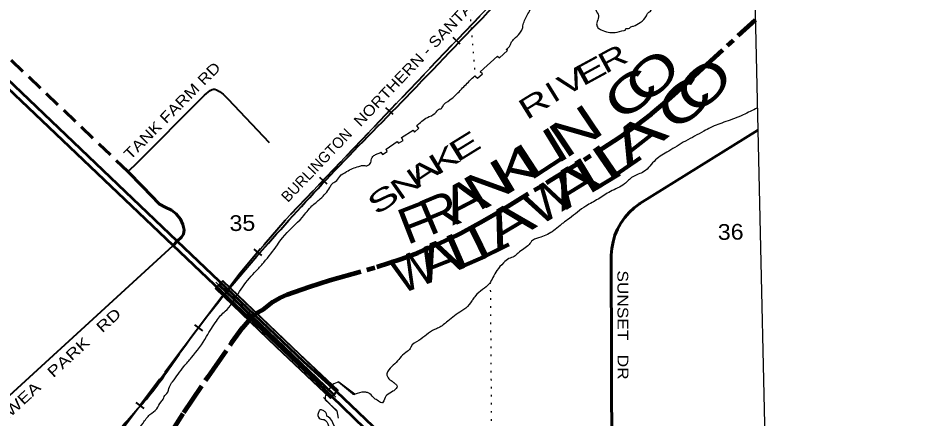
# Model space of a CAD drawing. Header units: feet. Extents: x 245918 to 509309, y -547785 to -360805.
# Drawn here: x 499267 to 509309, y -465644 to -461175 of the extents above; entities that cross this region are included whole.
import ezdxf
from ezdxf.enums import TextEntityAlignment as Align

# ---------------------------------------------------------------- set-up
doc = ezdxf.new("R2010")
doc.units = ezdxf.units.FT
doc.header["$LTSCALE"] = 60
for name, pattern in [('DOTTED', [1.5, 0.3, -1.2]), ('LONG_DASH_SHORT_DASH', [9.9, 6, -1.2, 1.5, -1.2]), ('LONG_DASHED', [7.5, 6, -1.5]), ('MEDIUM_DASHED', [4.5, 3, -1.5])]:
    doc.linetypes.add(name, pattern=pattern)
for name, color, linetype, lineweight in [('11', 7, 'LONG_DASH_SHORT_DASH', 60), ('20', 7, 'Continuous', 35), ('26', 7, 'Continuous', 40), ('27', 7, 'Continuous', 13), ('29', 7, 'Continuous', 25), ('34', 7, 'Continuous', 25), ('39', 7, 'Continuous', 13), ('4', 7, 'Continuous', 13), ('53', 7, 'DOTTED', 40), ('57', 7, 'Continuous', 13), ('63', 7, 'Continuous', 25), ('7', 7, 'DOTTED', 13)]:
    doc.layers.add(name, color=color, linetype=linetype, lineweight=lineweight)
for name, color, linetype in [('12', 7, 'Continuous'), ('30', 7, 'Continuous'), ('41', 7, 'Continuous')]:
    doc.layers.add(name, color=color, linetype=linetype)

msp = doc.modelspace()

# ---------------------------------------------------------------- linework, layer by layer
at = {"layer": '11'}
msp.add_lwpolyline([(500916.97, -465897.84), (501117.31, -465584.25), (501387.67, -465185.86), (501653.29, -464801.01), (501771.22, -464636.85), (501884.11, -464504.7), (501918.51, -464475.2), (502002.06, -464430.16), (502111.34, -464346.25), (502189.95, -464300.77), (502269.92, -464266.12), (502517.54, -464179), (502744.72, -464105.88), (503270.27, -463956.34), (503545.64, -463867.65), (503729.01, -463797.98), (503900.46, -463725.61), (504076.54, -463642.71), (504208.84, -463577.34), (504457.76, -463443.1), (504656.81, -463324.26), (505214.37, -462984.54), (505728.69, -462670.35), (505983.45, -462508.31), (506165.79, -462377.71), (506335.41, -462245.11), (506520.37, -462088.98), (506617.58, -462002.42), (506864.81, -461775.15), (507494.77, -461195.03)], dxfattribs=at)
at = {"layer": '20'}
for points in [[(500997.07, -463716.25), (499076.05, -461885.98), (497921.19, -460785.67)], [(504525.62, -466974.53), (502823.51, -465352.82), (502455.64, -465017.99), (501044.48, -463669.86), (497985.18, -460747.22)], [(504467.99, -467037.03), (503628.76, -466237.44), (502771.9, -465407.24), (500997.07, -463716.25)]]:
    msp.add_lwpolyline(points, dxfattribs=at)
at = {"layer": '26'}
for points in [[(505872.89, -466189.23), (505891.48, -466166.87), (505885.47, -463823.85), (505891.8, -463748.78), (505905.95, -463674.78), (505927.75, -463602.66), (505956.97, -463533.22), (505993.29, -463467.21), (506036.31, -463405.37), (506085.56, -463348.35), (506140.49, -463296.8), (506200.52, -463251.27), (506203.7, -463249.13), (507522.42, -462429)], [(500493.71, -462890.48), (500657.43, -463059.04), (500846.2, -463253.41), (500910.17, -463290.11), (500980.54, -463322.07), (501033.32, -463362.46), (501079.89, -463421.49), (501106.28, -463480.51), (501119.77, -463543.58), (501114.53, -463589.48), (501092.41, -463622.97), (501044.48, -463669.86), (500997.07, -463716.25)]]:
    msp.add_lwpolyline(points, dxfattribs=at)
at = {"layer": '29'}
for points in [[(500493.71, -462890.48), (500565.52, -462824.71), (501348.38, -462037.1), (501412.42, -461985.03), (501434.74, -461972.85), (501446.91, -461970.82), (501463.14, -461970.82), (501482.2, -461979.8), (501515.9, -461997.21), (501556.48, -462027.67), (501609.62, -462078.75), (502069.76, -462567.84)], [(496876.15, -466327.66), (496983.49, -466335.91), (497770.2, -466325.07), (497852.83, -466318.14), (497966.4, -466297.03), (498094.44, -466261.97), (498300.84, -466165.09), (498455.99, -466047.24), (500997.07, -463716.25)]]:
    msp.add_lwpolyline(points, dxfattribs=at)
at = {"layer": '34', "lineweight": 13}
msp.add_lwpolyline([(505826.98, -459684.88), (505658.47, -459848.95), (502245.39, -463435.86), (501972.95, -463755.05), (501745.99, -464025.07), (501483.98, -464364.21), (501119.74, -464848.22), (500085.64, -466228.86)], dxfattribs=at)
at = {"layer": '34'}
msp.add_spline([(497832.19, -467100.07), (498102.7, -467176.09), (498409.7, -467176.09), (498596.37, -467165.25), (498945.9, -467089.24), (499162.96, -467020.4), (499537.21, -466820.1), (500002.84, -466403.6), (500354.86, -465837.83), (500722.26, -465404.64), (501081.97, -464905.16), (502061.36, -463691.08), (502803.94, -462878.94), (503651.17, -462007.26), (504639.67, -460981.94), (505319.35, -460309.91), (505751.05, -459865.09), (506069.71, -459552.01), (506426.17, -459301.42), (506889.04, -459041.49), (507432.65, -458691.75)], degree=3, dxfattribs=at)
at = {"layer": '39'}
for p, q in [((502701.27, -465378.66), (502776.12, -465272.87)), ((502844.54, -465240.1), (502997.84, -465371.07)), ((503026.88, -465376.92), (502846.87, -465242.77)), ((502675.71, -465414.64), (502825.1, -465566.16)), ((502824.23, -465562.26), (502838.66, -465644.14))]:
    msp.add_line(p, q, dxfattribs=at)
for points in [[(504365.02, -461820.52), (504395.31, -461848.09), (504448.5, -461798.9), (504422, -461777.35), (504617.18, -461603), (504639.6, -461620.6), (504728.25, -461538.61), (504714.03, -461528.87)], [(503316.25, -462675.77), (503332.77, -462699.52), (503386.28, -462666.37), (503373.03, -462641.55), (503496.41, -462553.86), (503512.88, -462575.61), (503564.43, -462544.51), (503547.72, -462510.73), (503674.48, -462427.99), (503690.99, -462451.74), (503738.25, -462406.67), (503716.86, -462382.02)], [(502824.23, -465562.26), (502823.54, -465559.5), (502692.56, -465440.07)]]:
    msp.add_lwpolyline(points, dxfattribs=at)
for centre, major_axis, start_param, end_param in [((502897.14, -465437.81), (121.32, 164.72), 0.89481426, 1.2678494), ((502897.12, -465437.79), (121.32, 164.72), 1.91240211, 2.21674627), ((503017.76, -465349.58), (17.83, 24.21), 2.9816294, 4.11612793)]:
    msp.add_ellipse(centre, major_axis=major_axis, ratio=1, start_param=start_param, end_param=end_param, dxfattribs=at)
for points in [[(504714.03, -461528.87), (504759.21, -461479.84), (504774.54, -461443.42), (504803.95, -461408.73), (504864.89, -461345.35), (504894.12, -461300.64), (504901.39, -461262.38), (504918.3, -461203.87), (504980.12, -461082.29), (505012.44, -460991.38), (505017.72, -460953.15), (505009.23, -460929.26), (505006.08, -460871.13), (505037.23, -460822.38), (505114.77, -460684.43), (505118.59, -460674.32), (505149.89, -460633.59), (505210.58, -460545.18), (505272.66, -460456.49), (505379.09, -460354.49), (505521, -460217.02), (505596.38, -460137.2), (505698.38, -460044.07), (505764.9, -459977.56), (505960.02, -459773.57), (506097.49, -459658.27), (506230.53, -459551.84), (506452.25, -459405.5), (506549.81, -459343.41), (506594.16, -459330.11), (506625.2, -459303.5), (506757.15, -459221.77), (506830.8, -459192.24), (506934.01, -459136.05), (506969.67, -459113.28), (506997.04, -459076.63), (507092.34, -459026.6), (507305.17, -458934.15), (507444.51, -458860.83)], [(507461.51, -459623.07), (507329.67, -459675.94), (507194.3, -459728.76), (507059.08, -459789.59), (507003.68, -459828.8), (506888.98, -459913.31), (506859.14, -459925.93), (506688.82, -460037.61), (506604, -460111.49), (506502.99, -460177.68), (506405.52, -460219.72), (506320.25, -460269.54), (506183.64, -460362.5), (506074.82, -460438.87), (506035.61, -460485.78), (506029.79, -460495.92), (505926.21, -460636.38), (505877.1, -460689.5), (505805.11, -460803.27), (505739.63, -460942.97), (505707.31, -461033.89), (505714.34, -461085.9), (505743.62, -461147.52), (505730.88, -461213.97), (505723.4, -461242.21), (505738.27, -461284.04), (505774.83, -461307.4), (505851.57, -461333.98), (505929.85, -461336.45), (506031.71, -461314.39), (506045.63, -461308.09), (506045.48, -461300.07), (506091.4, -461289.14), (506103.15, -461274.86), (506127.1, -461268.37), (506133.08, -461266.25), (506208.49, -461224.64), (506279.27, -461151.03), (506290.82, -461126.74), (506322.36, -461098.03), (506371.04, -461022.84), (506439.85, -460951.28), (506547.94, -460836.81), (506592.89, -460775.75), (506641.88, -460716.61), (506746.51, -460630.29), (506756.34, -460620.07), (506823.46, -460564.58), (506916.56, -460504.58), (506946.06, -460473.91), (506967.88, -460461.44), (507036.57, -460383.85), (507078.13, -460354.95), (507253.33, -460287.32), (507365, -460253.02), (507396.72, -460234.34), (507475.16, -460186.88)], [(503716.06, -462382.82), (503834.19, -462286.43), (503919.55, -462240.61), (503974.75, -462191.38), (503990.71, -462187.05), (504002.35, -462166.77), (504085.12, -462090.91), (504201.39, -461984.31), (504305.62, -461877.93), (504365.83, -461820.51)], [(507517.31, -462180.35), (507357.93, -462257.27), (507164.85, -462333.28), (506991.66, -462400.88), (506920.22, -462440.4), (506713.75, -462550.79), (506527.39, -462662.78), (506380.4, -462760.8), (506249.77, -462891.43), (506125.67, -462950.22), (506034.22, -463028.59), (505877.47, -463113.51), (505740.3, -463198.42), (505603.14, -463276.8), (505420.25, -463413.96), (505348.41, -463466.21), (505315.75, -463492.34), (505243.9, -463551.12), (505100.21, -463622.97), (505008.34, -463659.58), (504969.14, -463706.49), (504848.63, -463801.14), (504801.25, -463840.18), (504743.53, -463863.39), (504684.29, -463910.69), (504609.73, -463996.41), (504565.14, -464075.53), (504526.3, -464140.48), (504449.42, -464210.21), (504370.56, -464279.96), (504339.34, -464324.71), (504331.51, -464334.89), (504262.9, -464416.49), (504217.37, -464447.47), (504061.16, -464562.89), (503958.3, -464637.13), (503914.55, -464656.04), (503738.4, -464777.87), (503649.58, -464851.83), (503643.84, -464865.98), (503592.62, -464913.14), (503470.69, -465037.9), (503403.81, -465105.42), (503382.65, -465151.97), (503405.81, -465207.69), (503452.63, -465242.88), (503458.76, -465248.78), (503491.35, -465274.22), (503497.64, -465288.13), (503486.12, -465314.44), (503450.61, -465345.22), (503383.27, -465388.68), (503348.38, -465451.55), (503334.79, -465473.89), (503288.28, -465454.74), (503241.53, -465423.57), (503194.44, -465374.34), (503166.1, -465360.85), (503129.89, -465355.55), (503027.56, -465377.54)], [(503068.6, -462833.11), (503112.51, -462822.21), (503160.71, -462825.28), (503204.16, -462790.31), (503207.62, -462762.16), (503238.73, -462711.4), (503274.5, -462694.64), (503316.25, -462675.77)], [(501717.27, -464262.44), (501721.98, -464255.5), (501868.32, -464060.38), (501943.71, -463980.56), (501979.19, -463940.65), (502010.23, -463905.17), (502161, -463710.05), (502218.65, -463630.23), (502440.38, -463399.64), (502546.81, -463275.47), (502639.93, -463195.65), (502746.23, -463068.14), (502769.59, -463031.58), (502801.2, -463006.88), (502809.14, -463002.71), (502858.17, -462945.57), (502933.35, -462891.94), (503000.85, -462856.51), (503068.6, -462833.11)], [(498623.4, -467336), (498621.12, -467322), (498633.04, -467315.75), (498711.31, -467318.22), (498826.19, -467346.05), (498860.55, -467359.41), (498950.61, -467349.61), (499026.84, -467350.12), (499051.65, -467387.74), (499075.95, -467399.3), (499120.1, -467400.44), (499126.35, -467412.35), (499116.72, -467432.6), (499093.17, -467459.14), (499095.72, -467487.18), (499136.4, -467516.47), (499142.5, -467520.36), (499226.9, -467528.73), (499257.22, -467540.17), (499297.44, -467545.39), (499386.6, -467489.47), (499410.43, -467476.97), (499472.67, -467377.44), (499531.41, -467304.07), (499541.08, -467285.82), (499536.64, -467263.84), (499536.52, -467257.82), (499558.58, -467257.4), (499609.37, -467290.5), (499623.44, -467292.23), (499641.29, -467281.84), (499651.2, -467275.63), (499724.33, -467220.03), (499730.11, -467207.88), (499731.77, -467189.79), (499703.46, -467178.31), (499636.07, -467219.76), (499618.14, -467226.13), (499614.01, -467220.19), (499642.88, -467157.44), (499668.74, -467146.9), (499721.55, -467077.66), (499757.01, -467044.85), (499764.64, -467024.65), (499794.28, -467002), (499815.67, -466967.47), (499827.43, -466953.2), (499876.41, -466894.06), (499946.45, -466782.35), (499981.52, -466729.5), (499989.06, -466705.28), (500012.73, -466684.75), (500020.36, -466664.54), (500087, -466584.99), (500180.54, -466444.73), (500222.97, -466357.63), (500259.53, -466278.68), (500313.99, -466191.34), (500421.68, -466056.83), (500532.79, -465892.14), (500538.62, -465882), (500662.13, -465701.16), (500739.8, -465605.22), (500814.78, -465541.55), (500863.38, -465462.35), (500881.07, -465443.95), (500904.15, -465393.35), (500927.78, -465370.82), (500956.36, -465294.02), (500991.4, -465239.17), (501118.89, -465067.02), (501203.14, -464969.46), (501371.66, -464734.43), (501424.87, -464645.74), (501482.52, -464561.48), (501526.87, -464499.4), (501580.08, -464450.62), (501717.27, -464262.44)], [(503355.11, -466474.98), (503325.55, -466438.98), (503268.62, -466399.98), (503205.84, -466369.12), (503167.04, -466333.77), (503115.62, -466268.59), (503088.57, -466218.97), (503014.16, -466106.09), (502947.42, -465975), (502920.33, -465923.38), (502870.88, -465856.14), (502792.06, -465723.29), (502728.1, -465632.27), (502713.88, -465622.52), (502711.67, -465612.53), (502701.06, -465582.65), (502670.51, -465559.18), (502636.31, -465553.83), (502628.49, -465564.02), (502613.23, -465604.44), (502628.05, -465644.27), (502650.38, -465657.87), (502682.53, -465661.25), (502732.07, -465732.5), (502827.12, -465875.06), (502907.94, -466007.88), (502981.02, -466154.89), (503065.68, -466279.6), (503071.86, -466287.5), (503092.53, -466319.19), (503118.12, -466396.92), (503141.16, -466446.62), (503167.42, -466456.14), (503177.96, -466482), (503178.62, -466516.1)]]:
    msp.add_spline(points, degree=3, dxfattribs=at)
at = {"layer": '4'}
msp.add_lwpolyline([(252658.03, -364975.08), (284238.76, -364605.82), (315818.96, -364193.12), (347398.55, -363736.98), (378977.49, -363237.41), (410555.7, -362694.39), (442133.15, -362107.94), (473709.75, -361478.06), (505285.47, -360804.74), (509308.75, -543581.54), (477481.62, -544260.21), (445653.59, -544895.11), (413824.71, -545486.24), (381995.06, -546033.57), (350164.67, -546537.12), (318333.63, -546996.89), (286501.99, -547412.88), (254669.8, -547785.08)], close=True, dxfattribs=at)
msp.add_lwpolyline([(252658.03, -364975.08), (284238.76, -364605.82), (315818.96, -364193.12), (347398.55, -363736.98), (378977.49, -363237.41), (410555.7, -362694.39), (442133.15, -362107.94), (473709.75, -361478.06), (505285.47, -360804.74), (509308.75, -543581.54), (477481.62, -544260.21), (445653.59, -544895.11), (413824.71, -545486.24), (381995.06, -546033.57), (350164.67, -546537.12), (318333.63, -546996.89), (286501.99, -547412.88), (254669.8, -547785.08)], close=True, dxfattribs=at)
at = {"layer": '53', "linetype": 'MEDIUM_DASHED'}
msp.add_lwpolyline([(500493.71, -462890.48), (496481.13, -459057.14), (495692.36, -458305.62)], dxfattribs=at)
at = {"layer": '57'}
msp.add_line((501509.17, -464154.46), (502792.95, -465384.31), dxfattribs=at)
for points in [[(501467.62, -464198.01), (501509.17, -464154.46), (501553.69, -464107.78)], [(501553.94, -464119.1), (501520.46, -464154.2), (502792.69, -465372.98), (502828.89, -465335.03)], [(501553.69, -464107.78), (502407.9, -464926.77), (502840.24, -465334.74)], [(502828.89, -465335.03), (502402.39, -464932.57), (501553.94, -464119.1)], [(501467.62, -464198.01), (502146.83, -464852.92), (502752.07, -465427.16)], [(501478.9, -464197.77), (501509.42, -464165.78), (502781.65, -465384.56), (502751.78, -465415.86)], [(502751.78, -465415.86), (502152.36, -464847.14), (501478.9, -464197.77)], [(502840.24, -465334.74), (502792.95, -465384.31), (502752.07, -465427.16)]]:
    msp.add_lwpolyline(points, dxfattribs=at)
msp.add_ellipse((529653.22, -436093.47), major_axis=(12247.24, 37813.8), ratio=1, start_param=2.66684366, end_param=2.71354842, dxfattribs=at)
at = {"layer": '63'}
for p, q in [((504118.48, -461389.77), (504198.61, -461466.01)), ((503368.11, -462174.56), (503448.24, -462250.81)), ((502630.89, -462953.11), (502711.02, -463029.36)), ((501897.39, -463757.74), (501982.06, -463828.91)), ((501235.83, -464604.98), (501324.21, -464671.49)), ((500582.27, -465472.2), (500670.8, -465538.51))]:
    msp.add_line(p, q, dxfattribs=at)
at = {"layer": '63', "linetype": 'LONG_DASHED'}
for points in [[(507439.7, -458671.33), (507204.23, -458796.68), (506779.05, -459029.53), (506357.1, -459273.39), (506351.03, -459276.99), (506304.45, -459306.93), (506258.31, -459337.33), (506212.36, -459368.86), (506167.32, -459400.85), (506122.71, -459433.74), (506078.74, -459467.77), (506035.45, -459502.04), (505992.58, -459537.22), (505950.38, -459573.52), (505908.84, -459610.07), (505867.97, -459647.31), (505827.74, -459685.68), (505659.25, -459849.73), (502246.2, -463436.6), (501973.78, -463755.77), (501746.84, -464025.77), (501630.13, -464176.83)], [(501546.42, -464285.18), (501484.85, -464364.88), (501120.61, -464848.89), (500086.53, -466229.5)]]:
    msp.add_lwpolyline(points, dxfattribs=at)
at = {"layer": '7'}
for p, q in [((504314.42, -461193.55), (504366.97, -461827.53)), ((504555.79, -466213.99), (504540.1, -464141.08))]:
    msp.add_line(p, q, dxfattribs=at)

# ---------------------------------------------------------------- texts
at = {"layer": '12'}
for s, rotation, width, p in [('O', 42.318, 1.45, (506476.75, -461968.95)), ('O', 43.299, 1.5, (507056.96, -462071.45)), ('C', 39.97, 1.5, (506229.5, -462169.18)), ('C', 42.429, 1.55, (506833.36, -462266.11)), ('N', 33.953, 1.45, (505599.98, -462602.65)), ('I', 31.32, 1.3, (505360.42, -462762.77)), ('A', 38.089, 1.7, (506304.08, -462679.45)), ('K', 30.94, 1.4, (504903.79, -463040.17)), ('L', 33.186, 1.65, (505174.95, -462875.65)), ('L', 34.4, 1.65, (506049.1, -462876.31)), ('N', 30.94, 1.4, (504630.63, -463205.75)), ('L', 31.097, 1.55, (505820.49, -463040.37)), ('W', 31.21, 1.1, (505310.62, -463366.38)), ('A', 31.66, 1.55, (505567.81, -463197.06)), ('A', 27.486, 1.4, (504335.74, -463381.37)), ('F', 21.208, 1.1, (503774.74, -463648.57)), ('R', 22.75, 1.1, (504053.74, -463530.81)), ('A', 30.94, 1.5, (504843.57, -463638.37)), ('L', 26.083, 1.4, (504591.15, -463804.49)), ('L', 23.553, 1.35, (504335.78, -463925.34)), ('W', 21.504, 0.95, (503762.01, -464175.8)), ('A', 21.522, 1.3, (504039.14, -464051))]:
    msp.add_text(s, height=400, rotation=rotation, dxfattribs=dict(at, width=width)).set_placement(p, align=Align.CENTER)
at = {"layer": '27', "width": 1.2}
msp.add_text('SUNSET   DR', height=120, rotation=270.147, dxfattribs=at).set_placement((505954.75, -463995.82))
at = {"layer": '30'}
for s, rotation, width, p in [('TANK FARM RD', 45.247, 1.2, (500521.39, -462766.28)), ('SACAJAWEA   PARK   RD', 42.531, 1.3, (498584.43, -466187.25))]:
    msp.add_text(s, height=120, rotation=rotation, dxfattribs=dict(at, width=width)).set_placement(p)
at = {"layer": '41'}
for s, rotation, width, p in [('R', 28.597, 1.4, (505957.31, -461729.9)), ('E', 28.595, 1.6, (505710.99, -461865.19)), ('V', 29.597, 1.4, (505496.27, -461984.4)), ('I', 31.706, 1.3, (505290.78, -462101.31)), ('R', 31.708, 1.5, (505085.3, -462232.84)), ('E', 31.711, 1.65, (504309.85, -462706.08)), ('K', 31.714, 1.55, (504077.56, -462856)), ('A', 34.056, 1.55, (503853.16, -462995.37)), ('N', 34.965, 1.5, (503661.11, -463126.55)), ('S', 34.962, 1.65, (503404.88, -463290.76))]:
    msp.add_text(s, height=231, rotation=rotation, dxfattribs=dict(at, width=width)).set_placement(p, align=Align.CENTER)
at = {"layer": '63', "width": 1.15}
msp.add_text('NORTHERN - SANTA FE', height=120, rotation=46.422, dxfattribs=at).set_placement((503088.32, -462397.67))
at = {"layer": '63'}
msp.add_text('BURLINGTON', height=120, rotation=46.422, dxfattribs=at).set_placement((502278.69, -463242.85))
at = {"layer": '7', "width": 1.1}
for s, p in [('35', (501628.03, -463555.82)), ('36', (507076.53, -463654.64))]:
    msp.add_text(s, height=175.5, rotation=0.856, dxfattribs=at).set_placement(p)

doc.saveas('drawing.dxf')
